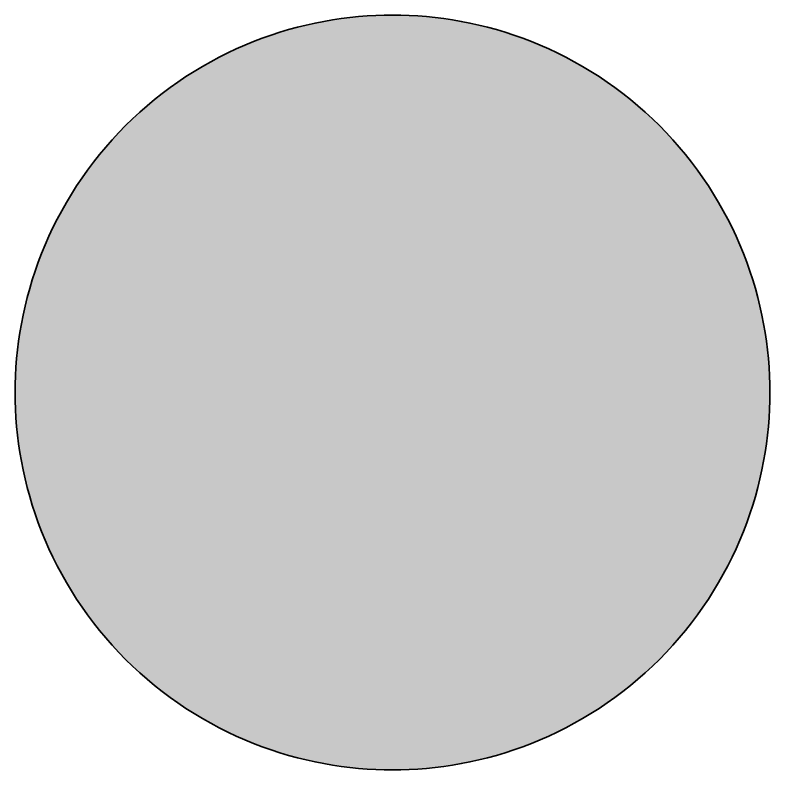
# Model space of a CAD drawing. Header units: millimetres. Extents: x 0 to 1730, y -952 to 439.
# Drawn here: x 79 to 679, y -952 to -352 of the extents above; entities that cross this region are included whole.
import ezdxf

# ---------------------------------------------------------------- set-up
doc = ezdxf.new("R2010")
doc.units = ezdxf.units.MM
doc.layers.add('Blocks', color=7, linetype='Continuous')
doc.layers.add('Blocks$Fill', color=7, linetype='Continuous', true_color=0xffffff)
doc.layers.add('Blocks$Inner', color=7, linetype='Continuous', lineweight=25, true_color=0x007f00)
doc.layers.add('Blocks$Outline', color=7, linetype='Continuous', lineweight=35, true_color=0xff3f3f)

# ---------------------------------------------------------------- blocks, each defined once
blk = doc.blocks.new('Pyramid 51 Coffee Table Top')
at = {"layer": 'Blocks$Fill'}
blk.add_hatch(color=256, dxfattribs=at).paths.add_polyline_path([(430.98, -286.09), (444.35, -285.79), (451.12, -285.41), (457.93, -284.87), (464.79, -284.17), (471.68, -283.31), (478.61, -282.28), (485.57, -281.08), (492.54, -279.7), (499.53, -278.15), (506.52, -276.42), (513.52, -274.51), (520.52, -272.41), (527.5, -270.13), (534.47, -267.67), (541.4, -265.02), (548.31, -262.19), (555.18, -259.17), (562, -255.96), (568.76, -252.57), (575.47, -249), (582.1, -245.24), (588.66, -241.3), (595.14, -237.18), (601.52, -232.89), (607.81, -228.43), (613.99, -223.79), (620.07, -218.99), (626.02, -214.03), (631.85, -208.91), (637.55, -203.64), (643.11, -198.22), (648.53, -192.66), (653.8, -186.96), (658.92, -181.13), (663.88, -175.18), (668.68, -169.1), (673.32, -162.92), (677.78, -156.63), (682.07, -150.25), (686.19, -143.77), (690.13, -137.21), (693.89, -130.58), (697.46, -123.87), (700.85, -117.11), (704.06, -110.29), (707.08, -103.42), (709.91, -96.51), (712.56, -89.57), (715.02, -82.61), (717.3, -75.63), (719.4, -68.63), (721.31, -61.63), (723.04, -54.64), (724.59, -47.65), (725.97, -40.67), (727.17, -33.72), (728.2, -26.79), (729.06, -19.9), (729.76, -13.04), (730.3, -6.23), (730.68, 0.54), (730.9, 7.26), (730.98, 13.91), (730.9, 20.57), (730.68, 27.29), (730.3, 34.06), (729.76, 40.87), (729.06, 47.73), (728.2, 54.62), (727.17, 61.55), (725.97, 68.5), (724.59, 75.48), (723.04, 82.47), (721.31, 89.46), (719.4, 96.46), (717.3, 103.46), (715.02, 110.44), (712.56, 117.4), (709.91, 124.34), (707.08, 131.25), (704.06, 138.12), (700.85, 144.94), (697.46, 151.7), (693.89, 158.41), (690.13, 165.04), (686.19, 171.6), (682.07, 178.08), (677.78, 184.46), (673.32, 190.75), (668.68, 196.93), (663.88, 203), (658.92, 208.96), (653.8, 214.79), (648.53, 220.48), (643.11, 226.05), (637.55, 231.47), (631.85, 236.74), (626.02, 241.86), (620.07, 246.82), (613.99, 251.62), (607.81, 256.26), (601.52, 260.72), (595.14, 265.01), (588.66, 269.13), (582.1, 273.07), (575.47, 276.82), (568.76, 280.4), (562, 283.79), (555.18, 287), (548.31, 290.02), (541.4, 292.85), (534.47, 295.5), (527.5, 297.96), (520.52, 300.24), (513.52, 302.33), (506.52, 304.25), (499.53, 305.98), (492.54, 307.53), (485.57, 308.91), (478.61, 310.11), (471.68, 311.14), (464.79, 312), (457.93, 312.7), (451.12, 313.24), (444.35, 313.62), (437.64, 313.84), (430.98, 313.91), (417.6, 313.62), (410.83, 313.24), (404.02, 312.7), (397.16, 312), (390.27, 311.14), (383.34, 310.11), (376.39, 308.91), (369.41, 307.53), (362.42, 305.98), (355.43, 304.25), (348.43, 302.33), (341.43, 300.24), (334.45, 297.96), (327.49, 295.5), (320.55, 292.85), (313.64, 290.02), (306.77, 287), (299.95, 283.79), (293.19, 280.4), (286.48, 276.82), (279.85, 273.07), (273.29, 269.13), (266.81, 265.01), (260.43, 260.72), (254.14, 256.26), (247.96, 251.62), (241.89, 246.82), (235.93, 241.86), (230.1, 236.74), (224.41, 231.47), (218.84, 226.05), (213.42, 220.48), (208.15, 214.79), (203.03, 208.96), (198.07, 203), (193.27, 196.93), (188.64, 190.75), (184.17, 184.46), (179.88, 178.08), (175.76, 171.6), (171.82, 165.04), (168.07, 158.41), (164.49, 151.7), (161.1, 144.94), (157.89, 138.12), (154.87, 131.25), (152.04, 124.34), (149.39, 117.4), (146.93, 110.44), (144.65, 103.46), (142.56, 96.46), (140.64, 89.46), (138.91, 82.47), (137.36, 75.48), (135.98, 68.5), (134.78, 61.55), (133.75, 54.62), (132.89, 47.73), (132.19, 40.87), (131.65, 34.06), (131.27, 27.29), (131.05, 20.57), (130.98, 13.91), (131.05, 7.26), (131.27, 0.54), (131.65, -6.23), (132.19, -13.04), (132.89, -19.9), (133.75, -26.79), (134.78, -33.72), (135.98, -40.67), (137.36, -47.65), (138.91, -54.64), (140.64, -61.63), (142.56, -68.63), (144.65, -75.63), (146.93, -82.61), (149.39, -89.57), (152.04, -96.51), (154.87, -103.42), (157.89, -110.29), (161.1, -117.11), (164.49, -123.87), (168.07, -130.58), (171.82, -137.21), (175.76, -143.77), (179.88, -150.25), (184.17, -156.63), (188.64, -162.92), (193.27, -169.1), (198.07, -175.18), (203.03, -181.13), (208.15, -186.96), (213.42, -192.66), (218.84, -198.22), (224.41, -203.64), (230.1, -208.91), (235.93, -214.03), (241.89, -218.99), (247.96, -223.79), (254.14, -228.43), (260.43, -232.89), (266.81, -237.18), (273.29, -241.3), (279.85, -245.24), (286.48, -249), (293.19, -252.57), (299.95, -255.96), (306.77, -259.17), (313.64, -262.19), (320.55, -265.02), (327.49, -267.67), (334.45, -270.13), (341.43, -272.41), (348.43, -274.51), (355.43, -276.42), (362.42, -278.15), (369.41, -279.7), (376.39, -281.08), (383.34, -282.28), (390.27, -283.31), (397.16, -284.17), (404.02, -284.87), (410.83, -285.41), (417.6, -285.79), (424.32, -286.01)], flags=0)
at = {"layer": 'Blocks$Inner'}
blk.add_lwpolyline([(430.98, -286.09), (437.64, -286.01), (444.35, -285.79), (451.12, -285.41), (457.93, -284.87), (464.79, -284.17), (471.68, -283.31), (478.61, -282.28), (485.57, -281.08), (492.54, -279.7), (499.53, -278.15), (506.52, -276.42), (513.52, -274.51), (520.52, -272.41), (527.5, -270.13), (534.47, -267.67), (541.4, -265.02), (548.31, -262.19), (555.18, -259.17), (562, -255.96), (568.76, -252.57), (575.47, -249), (582.1, -245.24), (588.66, -241.3), (595.14, -237.18), (601.52, -232.89), (607.81, -228.43), (613.99, -223.79), (620.07, -218.99), (626.02, -214.03), (631.85, -208.91), (637.55, -203.64), (643.11, -198.22), (648.53, -192.66), (653.8, -186.96), (658.92, -181.13), (663.88, -175.18), (668.68, -169.1), (673.32, -162.92), (677.78, -156.63), (682.07, -150.25), (686.19, -143.77), (690.13, -137.21), (693.89, -130.58), (697.46, -123.87), (700.85, -117.11), (704.06, -110.29), (707.08, -103.42), (709.91, -96.51), (712.56, -89.57), (715.02, -82.61), (717.3, -75.63), (719.4, -68.63), (721.31, -61.63), (723.04, -54.64), (724.59, -47.65), (725.97, -40.67), (727.17, -33.72), (728.2, -26.79), (729.06, -19.9), (729.76, -13.04), (730.3, -6.23), (730.68, 0.54), (730.9, 7.26), (730.98, 13.91), (730.9, 20.57), (730.68, 27.29), (730.3, 34.06), (729.76, 40.87), (729.06, 47.73), (728.2, 54.62), (727.17, 61.55), (725.97, 68.5), (724.59, 75.48), (723.04, 82.47), (721.31, 89.46), (719.4, 96.46), (717.3, 103.46), (715.02, 110.44), (712.56, 117.4), (709.91, 124.34), (707.08, 131.25), (704.06, 138.12), (700.85, 144.94), (697.46, 151.7), (693.89, 158.41), (690.13, 165.04), (686.19, 171.6), (682.07, 178.08), (677.78, 184.46), (673.32, 190.75), (668.68, 196.93), (663.88, 203), (658.92, 208.96), (653.8, 214.79), (648.53, 220.48), (643.11, 226.05), (637.55, 231.47), (631.85, 236.74), (626.02, 241.86), (620.07, 246.82), (613.99, 251.62), (607.81, 256.26), (601.52, 260.72), (595.14, 265.01), (588.66, 269.13), (582.1, 273.07), (575.47, 276.82), (568.76, 280.4), (562, 283.79), (555.18, 287), (548.31, 290.02), (541.4, 292.85), (534.47, 295.5), (527.5, 297.96), (520.52, 300.24), (513.52, 302.33), (506.52, 304.25), (499.53, 305.98), (492.54, 307.53), (485.57, 308.91), (478.61, 310.11), (471.68, 311.14), (464.79, 312), (457.93, 312.7), (451.12, 313.24), (444.35, 313.62), (437.64, 313.84), (430.98, 313.91), (424.32, 313.84), (417.6, 313.62), (410.83, 313.24), (404.02, 312.7), (397.16, 312), (390.27, 311.14), (383.34, 310.11), (376.39, 308.91), (369.41, 307.53), (362.42, 305.98), (355.43, 304.25), (348.43, 302.33), (341.43, 300.24), (334.45, 297.96), (327.49, 295.5), (320.55, 292.85), (313.64, 290.02), (306.77, 287), (299.95, 283.79), (293.19, 280.4), (286.48, 276.82), (279.85, 273.07), (273.29, 269.13), (266.81, 265.01), (260.43, 260.72), (254.14, 256.26), (247.96, 251.62), (241.89, 246.82), (235.93, 241.86), (230.1, 236.74), (224.41, 231.47), (218.84, 226.05), (213.42, 220.48), (208.15, 214.79), (203.03, 208.96), (198.07, 203), (193.27, 196.93), (188.64, 190.75), (184.17, 184.46), (179.88, 178.08), (175.76, 171.6), (171.82, 165.04), (168.07, 158.41), (164.49, 151.7), (161.1, 144.94), (157.89, 138.12), (154.87, 131.25), (152.04, 124.34), (149.39, 117.4), (146.93, 110.44), (144.65, 103.46), (142.56, 96.46), (140.64, 89.46), (138.91, 82.47), (137.36, 75.48), (135.98, 68.5), (134.78, 61.55), (133.75, 54.62), (132.89, 47.73), (132.19, 40.87), (131.65, 34.06), (131.27, 27.29), (131.05, 20.57), (130.98, 13.91), (131.05, 7.26), (131.27, 0.54), (131.65, -6.23), (132.19, -13.04), (132.89, -19.9), (133.75, -26.79), (134.78, -33.72), (135.98, -40.67), (137.36, -47.65), (138.91, -54.64), (140.64, -61.63), (142.56, -68.63), (144.65, -75.63), (146.93, -82.61), (149.39, -89.57), (152.04, -96.51), (154.87, -103.42), (157.89, -110.29), (161.1, -117.11), (164.49, -123.87), (168.07, -130.58), (171.82, -137.21), (175.76, -143.77), (179.88, -150.25), (184.17, -156.63), (188.64, -162.92), (193.27, -169.1), (198.07, -175.18), (203.03, -181.13), (208.15, -186.96), (213.42, -192.66), (218.84, -198.22), (224.41, -203.64), (230.1, -208.91), (235.93, -214.03), (241.89, -218.99), (247.96, -223.79), (254.14, -228.43), (260.43, -232.89), (266.81, -237.18), (273.29, -241.3), (279.85, -245.24), (286.48, -249), (293.19, -252.57), (299.95, -255.96), (306.77, -259.17), (313.64, -262.19), (320.55, -265.02), (327.49, -267.67), (334.45, -270.13), (341.43, -272.41), (348.43, -274.51), (355.43, -276.42), (362.42, -278.15), (369.41, -279.7), (376.39, -281.08), (383.34, -282.28), (390.27, -283.31), (397.16, -284.17), (404.02, -284.87), (410.83, -285.41), (417.6, -285.79), (424.32, -286.01)], close=True, dxfattribs=at)
at = {"layer": 'Blocks$Outline'}
for points in [[(430.98, 313.91), (424.32, 313.84), (417.6, 313.62), (410.83, 313.24), (404.02, 312.7), (397.16, 312), (390.27, 311.14), (383.34, 310.11), (376.39, 308.91), (369.41, 307.53), (362.42, 305.98), (355.43, 304.25), (348.43, 302.33), (341.43, 300.24), (334.45, 297.96), (327.49, 295.5), (320.55, 292.85), (313.64, 290.02), (306.77, 287), (299.95, 283.79), (293.19, 280.4), (286.48, 276.82), (279.85, 273.07), (273.29, 269.13), (266.81, 265.01), (260.43, 260.72), (254.14, 256.26), (247.96, 251.62), (241.89, 246.82), (235.93, 241.86), (230.1, 236.74), (224.41, 231.47), (218.84, 226.05), (213.42, 220.48), (208.15, 214.79), (203.03, 208.96), (198.07, 203), (193.27, 196.93), (188.64, 190.75), (184.17, 184.46), (179.88, 178.08), (175.76, 171.6), (171.82, 165.04), (168.07, 158.41), (164.49, 151.7), (161.1, 144.94), (157.89, 138.12), (154.87, 131.25), (152.04, 124.34), (149.39, 117.4), (146.93, 110.44), (144.65, 103.46), (142.56, 96.46), (140.64, 89.46), (138.91, 82.47), (137.36, 75.48), (135.98, 68.5), (134.78, 61.55), (133.75, 54.62), (132.89, 47.73), (132.19, 40.87), (131.65, 34.06), (131.27, 27.29), (131.05, 20.57), (130.98, 13.91), (131.05, 7.26), (131.27, 0.54), (131.65, -6.23), (132.19, -13.04), (132.89, -19.9), (133.75, -26.79), (134.78, -33.72), (135.98, -40.67), (137.36, -47.65), (138.91, -54.64), (140.64, -61.63), (142.56, -68.63), (144.65, -75.63), (146.93, -82.61), (149.39, -89.57), (152.04, -96.51), (154.87, -103.42), (157.89, -110.29), (161.1, -117.11), (164.49, -123.87), (168.07, -130.58), (171.82, -137.21), (175.76, -143.77), (179.88, -150.25), (184.17, -156.63), (188.64, -162.92), (193.27, -169.1), (198.07, -175.18), (203.03, -181.13), (208.15, -186.96), (213.42, -192.66), (218.84, -198.22), (224.41, -203.64), (230.1, -208.91), (235.93, -214.03), (241.89, -218.99), (247.96, -223.79), (254.14, -228.43), (260.43, -232.89), (266.81, -237.18), (273.29, -241.3), (279.85, -245.24), (286.48, -249), (293.19, -252.57), (299.95, -255.96), (306.77, -259.17), (313.64, -262.19), (320.55, -265.02), (327.49, -267.67), (334.45, -270.13), (341.43, -272.41), (348.43, -274.51), (355.43, -276.42), (362.42, -278.15), (369.41, -279.7), (376.39, -281.08), (383.34, -282.28), (390.27, -283.31), (397.16, -284.17), (404.02, -284.87), (410.83, -285.41), (417.6, -285.79), (424.32, -286.01), (430.98, -286.09)], [(430.98, -286.09), (437.64, -286.01), (444.35, -285.79), (451.12, -285.41), (457.93, -284.87), (464.79, -284.17), (471.68, -283.31), (478.61, -282.28), (485.57, -281.08), (492.54, -279.7), (499.53, -278.15), (506.52, -276.42), (513.52, -274.51), (520.52, -272.41), (527.5, -270.13), (534.47, -267.67), (541.4, -265.02), (548.31, -262.19), (555.18, -259.17), (562, -255.96), (568.76, -252.57), (575.47, -249), (582.1, -245.24), (588.66, -241.3), (595.14, -237.18), (601.52, -232.89), (607.81, -228.43), (613.99, -223.79), (620.07, -218.99), (626.02, -214.03), (631.85, -208.91), (637.55, -203.64), (643.11, -198.22), (648.53, -192.66), (653.8, -186.96), (658.92, -181.13), (663.88, -175.18), (668.68, -169.1), (673.32, -162.92), (677.78, -156.63), (682.07, -150.25), (686.19, -143.77), (690.13, -137.21), (693.89, -130.58), (697.46, -123.87), (700.85, -117.11), (704.06, -110.29), (707.08, -103.42), (709.91, -96.51), (712.56, -89.57), (715.02, -82.61), (717.3, -75.63), (719.4, -68.63), (721.31, -61.63), (723.04, -54.64), (724.59, -47.65), (725.97, -40.67), (727.17, -33.72), (728.2, -26.79), (729.06, -19.9), (729.76, -13.04), (730.3, -6.23), (730.68, 0.54), (730.9, 7.26), (730.98, 13.91), (730.9, 20.57), (730.68, 27.29), (730.3, 34.06), (729.76, 40.87), (729.06, 47.73), (728.2, 54.62), (727.17, 61.55), (725.97, 68.5), (724.59, 75.48), (723.04, 82.47), (721.31, 89.46), (719.4, 96.46), (717.3, 103.46), (715.02, 110.44), (712.56, 117.4), (709.91, 124.34), (707.08, 131.25), (704.06, 138.12), (700.85, 144.94), (697.46, 151.7), (693.89, 158.41), (690.13, 165.04), (686.19, 171.6), (682.07, 178.08), (677.78, 184.46), (673.32, 190.75), (668.68, 196.93), (663.88, 203), (658.92, 208.96), (653.8, 214.79), (648.53, 220.48), (643.11, 226.05), (637.55, 231.47), (631.85, 236.74), (626.02, 241.86), (620.07, 246.82), (613.99, 251.62), (607.81, 256.26), (601.52, 260.72), (595.14, 265.01), (588.66, 269.13), (582.1, 273.07), (575.47, 276.82), (568.76, 280.4), (562, 283.79), (555.18, 287), (548.31, 290.02), (541.4, 292.85), (534.47, 295.5), (527.5, 297.96), (520.52, 300.24), (513.52, 302.33), (506.52, 304.25), (499.53, 305.98), (492.54, 307.53), (485.57, 308.91), (478.61, 310.11), (471.68, 311.14), (464.79, 312), (457.93, 312.7), (451.12, 313.24), (444.35, 313.62), (437.64, 313.84), (430.98, 313.91)]]:
    blk.add_lwpolyline(points, dxfattribs=at)

msp = doc.modelspace()

# ---------------------------------------------------------------- block references
at = {"layer": 'Blocks'}
msp.add_blockref('Pyramid 51 Coffee Table Top', (-51.92, -666.38), dxfattribs=at)

doc.saveas('drawing.dxf')
